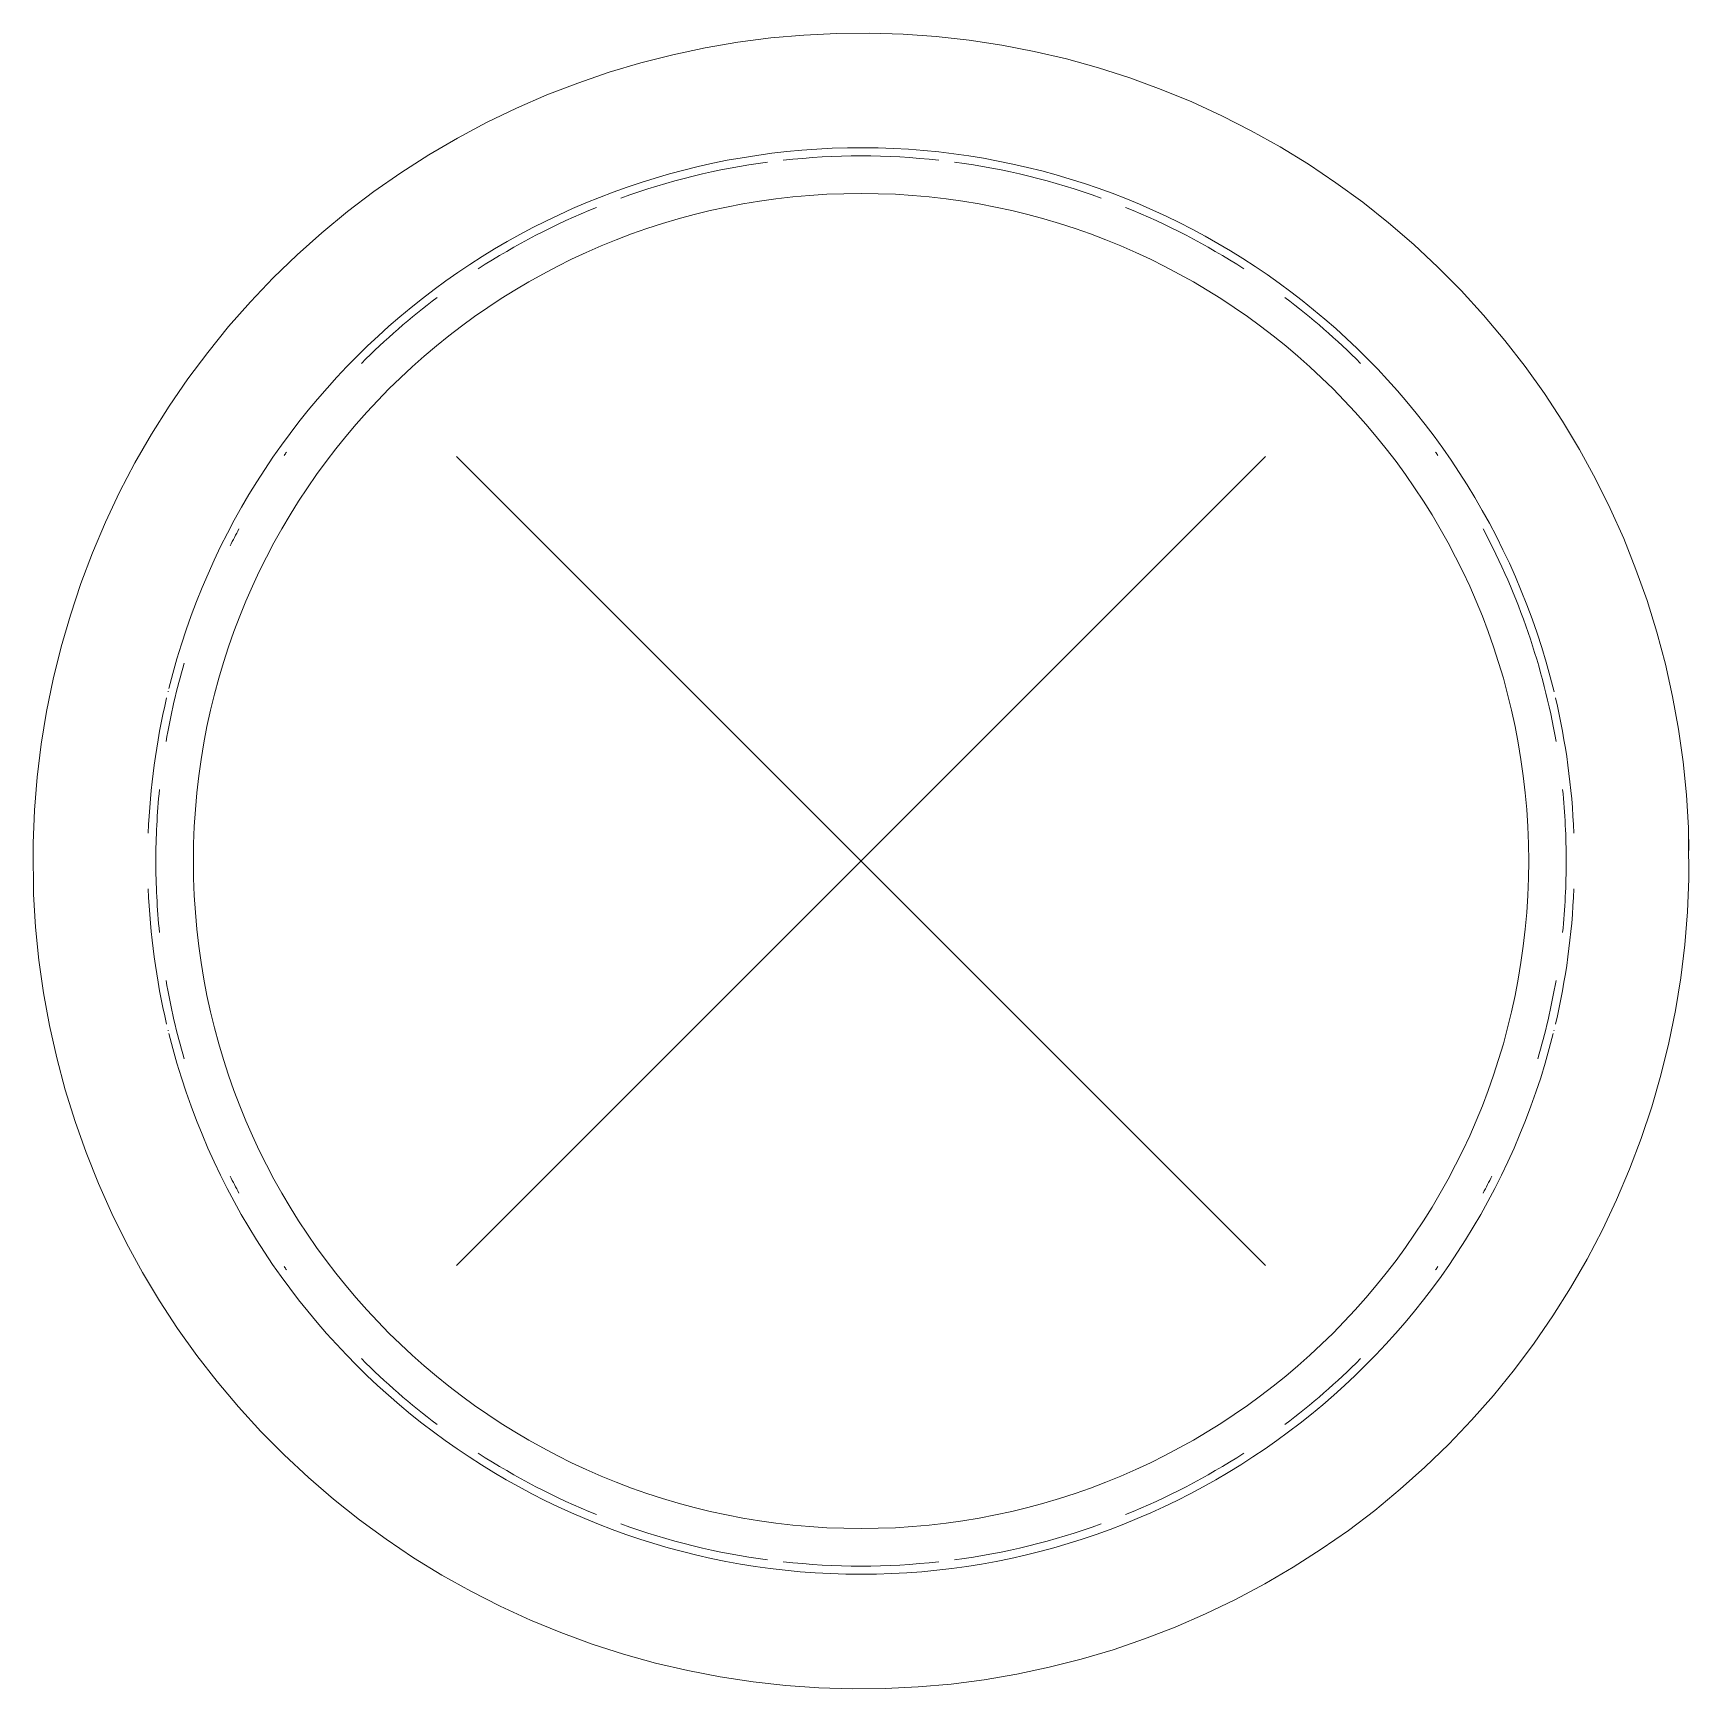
# Model space of a CAD drawing. Header units: millimetres. Extents: x 32.4 to 129.7, y 76.1 to 139.3.
# Drawn here: x 77.14 to 84.93, y 82.88 to 90.67 of the extents above; entities that cross this region are included whole.
import ezdxf

# ---------------------------------------------------------------- set-up
doc = ezdxf.new("R2010")
doc.units = ezdxf.units.MM
doc.linetypes.add('Hidden', pattern=[7.14375, 4.7625, -2.38125])
doc.layers.add('G-PLANOTM', color=7, linetype='Continuous', lineweight=9)
doc.layers.add('S-----TEP', color=7, linetype='Continuous', lineweight=9)
doc.layers.add('Lineas Proyecciones', color=7, linetype='Hidden')

msp = doc.modelspace()

# ---------------------------------------------------------------- linework, layer by layer
at = {"layer": 'G-PLANOTM'}
for p, q in [((80.29969, 90.604371), (80.147161, 90.571987)), ((80.453393, 90.630629), (80.29969, 90.604371)), ((80.608023, 90.65072), (80.453393, 90.630629)), ((80.763333, 90.664611), (80.608023, 90.65072)), ((80.919074, 90.67228), (80.763333, 90.664611)), ((81.074997, 90.673715), (80.919074, 90.67228)), ((81.230852, 90.668914), (81.074997, 90.673715)), ((81.386391, 90.657884), (81.230852, 90.668914)), ((81.541365, 90.640643), (81.386391, 90.657884)), ((81.695525, 90.617218), (81.541365, 90.640643)), ((81.848625, 90.587648), (81.695525, 90.617218)), ((79.996048, 90.53353), (79.846594, 90.489061)), ((80.147161, 90.571987), (79.996048, 90.53353)), ((82.00042, 90.551978), (81.848625, 90.587648)), ((82.150667, 90.510267), (82.00042, 90.551978)), ((79.846594, 90.489061), (79.699038, 90.43865)), ((82.299126, 90.462581), (82.150667, 90.510267)), ((82.44556, 90.408997), (82.299126, 90.462581)), ((79.553615, 90.38238), (79.41056, 90.320339)), ((79.699038, 90.43865), (79.553615, 90.38238)), ((82.589733, 90.349599), (82.44556, 90.408997)), ((79.41056, 90.320339), (79.270099, 90.252626)), ((82.731416, 90.284484), (82.589733, 90.349599)), ((82.870382, 90.213755), (82.731416, 90.284484)), ((79.270099, 90.252626), (79.132459, 90.179351)), ((83.006408, 90.137525), (82.870382, 90.213755)), ((79.132459, 90.179351), (78.997859, 90.100631)), ((83.139277, 90.055917), (83.006408, 90.137525)), ((78.997859, 90.100631), (78.866515, 90.016591)), ((83.268776, 89.969061), (83.139277, 90.055917)), ((78.866515, 90.016591), (78.738636, 89.927366)), ((78.738636, 89.927366), (78.614428, 89.833098)), ((83.394698, 89.877095), (83.268776, 89.969061)), ((78.614428, 89.833098), (78.494089, 89.733939)), ((83.516842, 89.780168), (83.394698, 89.877095)), ((83.635012, 89.678434), (83.516842, 89.780168)), ((78.494089, 89.733939), (78.377812, 89.630047)), ((83.749019, 89.572055), (83.635012, 89.678434)), ((78.377812, 89.630047), (78.265782, 89.521588)), ((78.265782, 89.521588), (78.158179, 89.408736)), ((83.858681, 89.461203), (83.749019, 89.572055)), ((83.963823, 89.346054), (83.858681, 89.461203)), ((78.158179, 89.408736), (78.055174, 89.291671)), ((78.055174, 89.291671), (77.956934, 89.170581)), ((84.064275, 89.226792), (83.963823, 89.346054)), ((84.159878, 89.103609), (84.064275, 89.226792)), ((77.956934, 89.170581), (77.863614, 89.045659)), ((77.863614, 89.045659), (77.775365, 88.917105)), ((84.250479, 88.976701), (84.159878, 89.103609)), ((84.335932, 88.846272), (84.250479, 88.976701)), ((77.775365, 88.917105), (77.692327, 88.785125)), ((84.416101, 88.71253), (84.335932, 88.846272)), ((77.692327, 88.785125), (77.614633, 88.649929)), ((77.614633, 88.649929), (77.542408, 88.511736)), ((84.490858, 88.575689), (84.416101, 88.71253)), ((84.560082, 88.435967), (84.490858, 88.575689)), ((77.542408, 88.511736), (77.475767, 88.370764)), ((84.623664, 88.29359), (84.560082, 88.435967)), ((77.475767, 88.370764), (77.414817, 88.22724)), ((84.681502, 88.148784), (84.623664, 88.29359)), ((77.414817, 88.22724), (77.359654, 88.081394)), ((84.733502, 88.00178), (84.681502, 88.148784)), ((77.359654, 88.081394), (77.310368, 87.933458)), ((84.779583, 87.852815), (84.733502, 88.00178)), ((77.310368, 87.933458), (77.267038, 87.78367)), ((84.819669, 87.702126), (84.779583, 87.852815)), ((77.267038, 87.78367), (77.229732, 87.632269)), ((84.853698, 87.549955), (84.819669, 87.702126)), ((77.229732, 87.632269), (77.19851, 87.479497)), ((77.770831, 87.574427), (77.770252, 87.57206)), ((77.19851, 87.479497), (77.173422, 87.325599)), ((84.881614, 87.396545), (84.853698, 87.549955)), ((77.173422, 87.325599), (77.154509, 87.170821)), ((84.903372, 87.242141), (84.881614, 87.396545)), ((77.154509, 87.170821), (77.1418, 87.01541)), ((84.918939, 87.08699), (84.903372, 87.242141)), ((77.1418, 87.01541), (77.135317, 86.859615)), ((84.92829, 86.931341), (84.918939, 87.08699)), ((77.135317, 86.859615), (77.135056, 86.835442)), ((84.930408, 86.825442), (84.92829, 86.931341)), ((84.930499, 86.69127), (84.929349, 86.878392)), ((77.135056, 86.835442), (77.137526, 86.619544)), ((84.924016, 86.535475), (84.930499, 86.69127)), ((77.137526, 86.619544), (77.146877, 86.463895)), ((77.146877, 86.463895), (77.162444, 86.308744)), ((84.911307, 86.380064), (84.924016, 86.535475)), ((77.162444, 86.308744), (77.184202, 86.15434)), ((84.892394, 86.225286), (84.911307, 86.380064)), ((77.184202, 86.15434), (77.212118, 86.00093)), ((84.867306, 86.071388), (84.892394, 86.225286)), ((77.212118, 86.00093), (77.246147, 85.848759)), ((84.836084, 85.918616), (84.867306, 86.071388)), ((77.770252, 85.978825), (77.770831, 85.976458)), ((84.294985, 85.976458), (84.295564, 85.978825)), ((84.798778, 85.767215), (84.836084, 85.918616)), ((77.246147, 85.848759), (77.286233, 85.69807)), ((84.755448, 85.617427), (84.798778, 85.767215)), ((77.286233, 85.69807), (77.332314, 85.549105)), ((84.706162, 85.469491), (84.755448, 85.617427)), ((77.332314, 85.549105), (77.384314, 85.402101)), ((84.650999, 85.323645), (84.706162, 85.469491)), ((77.384314, 85.402101), (77.442152, 85.257295)), ((84.590049, 85.180121), (84.650999, 85.323645)), ((77.442152, 85.257295), (77.505734, 85.114917)), ((84.523408, 85.039149), (84.590049, 85.180121)), ((77.505734, 85.114917), (77.574958, 84.975196)), ((84.451183, 84.900956), (84.523408, 85.039149)), ((77.574958, 84.975196), (77.649715, 84.838355)), ((77.649715, 84.838355), (77.729884, 84.704613)), ((84.373489, 84.76576), (84.451183, 84.900956)), ((84.290451, 84.63378), (84.373489, 84.76576)), ((77.729884, 84.704613), (77.815337, 84.574184)), ((84.202202, 84.505226), (84.290451, 84.63378)), ((77.815337, 84.574184), (77.905938, 84.447276)), ((77.905938, 84.447276), (78.001541, 84.324093)), ((84.108882, 84.380304), (84.202202, 84.505226)), ((84.010642, 84.259214), (84.108882, 84.380304)), ((78.001541, 84.324093), (78.101993, 84.204831)), ((78.101993, 84.204831), (78.207135, 84.089682)), ((83.907637, 84.142149), (84.010642, 84.259214)), ((83.800034, 84.029297), (83.907637, 84.142149)), ((78.207135, 84.089682), (78.316797, 83.97883)), ((78.316797, 83.97883), (78.430804, 83.872451)), ((83.688004, 83.920838), (83.800034, 84.029297)), ((83.571727, 83.816946), (83.688004, 83.920838)), ((78.430804, 83.872451), (78.548974, 83.770717)), ((83.451388, 83.717787), (83.571727, 83.816946)), ((78.548974, 83.770717), (78.671118, 83.67379)), ((78.671118, 83.67379), (78.79704, 83.581824)), ((83.32718, 83.623519), (83.451388, 83.717787)), ((78.79704, 83.581824), (78.926539, 83.494968)), ((83.199301, 83.534294), (83.32718, 83.623519)), ((83.067957, 83.450254), (83.199301, 83.534294)), ((78.926539, 83.494968), (79.059408, 83.41336)), ((82.933357, 83.371534), (83.067957, 83.450254)), ((79.059408, 83.41336), (79.195434, 83.33713)), ((82.795717, 83.298259), (82.933357, 83.371534)), ((79.195434, 83.33713), (79.3344, 83.266401)), ((82.655256, 83.230546), (82.795717, 83.298259)), ((79.3344, 83.266401), (79.476083, 83.201286)), ((79.476083, 83.201286), (79.620256, 83.141888)), ((82.512201, 83.168505), (82.655256, 83.230546)), ((79.620256, 83.141888), (79.76669, 83.088304)), ((82.219222, 83.061824), (82.366778, 83.112235)), ((82.366778, 83.112235), (82.512201, 83.168505)), ((79.76669, 83.088304), (79.915149, 83.040618)), ((79.915149, 83.040618), (80.065396, 82.998907)), ((82.069768, 83.017355), (82.219222, 83.061824)), ((80.065396, 82.998907), (80.217191, 82.963237)), ((80.217191, 82.963237), (80.370291, 82.933667)), ((81.766126, 82.946514), (81.918655, 82.978897)), ((81.918655, 82.978897), (82.069768, 83.017355)), ((80.370291, 82.933667), (80.524451, 82.910242)), ((80.524451, 82.910242), (80.679425, 82.893001)), ((80.679425, 82.893001), (80.834964, 82.881971)), ((80.834964, 82.881971), (80.990819, 82.87717)), ((80.990819, 82.87717), (81.146742, 82.878605)), ((81.146742, 82.878605), (81.302483, 82.886274)), ((81.302483, 82.886274), (81.457793, 82.900165)), ((81.457793, 82.900165), (81.612423, 82.920256)), ((81.612423, 82.920256), (81.766126, 82.946514))]:
    msp.add_line(p, q, dxfattribs=at)
for start, end in [(13.721018, 165.993036), (166.775019, 177.756787), (2.243213, 13.224981), (182.243213, 193.224981), (346.775019, 357.756787), (194.006964, 345.993036)]:
    msp.add_arc((81.032908, 86.775442), 3.3585, start, end, dxfattribs=at)
at = {"layer": 'Lineas Proyecciones', "linetype": 'Hidden', "ltscale": 150}
for p, q in [((79.128457, 84.870992), (82.937359, 88.679893)), ((82.937359, 84.870992), (79.128457, 88.679893))]:
    msp.add_line(p, q, dxfattribs=at)
at = {"layer": 'S-----TEP'}
for radius, start, end in [(3.32, 97.629287, 109.905427), (3.32, 83.670124, 96.329876), (3.32, 70.094573, 82.370713), (3.1433, 0, 180), (3.32, 112.032893, 122.871908), (3.32, 57.128092, 67.967107), (3.32, 126.931834, 135.104412), (3.32, 44.895588, 53.068166), (3.32, 144.549355, 144.892336), (3.32, 35.107664, 35.450645), (3.32, 151.906308, 153.457153), (3.32, 9.750624, 28.093692), (3.32, 163.70855, 170.249376), (3.32, 174.18195, 180), (3.32, 0, 5.81805), (3.32, 180, 185.81805), (3.1433, 180, 0), (3.32, 354.18195, 0), (3.32, 189.750624, 196.29145), (3.32, 343.70855, 350.249376), (3.32, 206.542847, 208.093692), (3.32, 331.906308, 333.457153), (3.32, 215.107664, 215.450645), (3.32, 324.549355, 324.892336), (3.32, 224.895588, 233.068166), (3.32, 306.931834, 315.104412), (3.32, 237.128092, 247.967107), (3.32, 292.032893, 302.871908), (3.32, 250.094573, 262.370713), (3.32, 277.629287, 289.905427), (3.32, 263.670124, 276.329876)]:
    msp.add_arc((81.032908, 86.775442), radius, start, end, dxfattribs=at)

doc.saveas('drawing.dxf')
